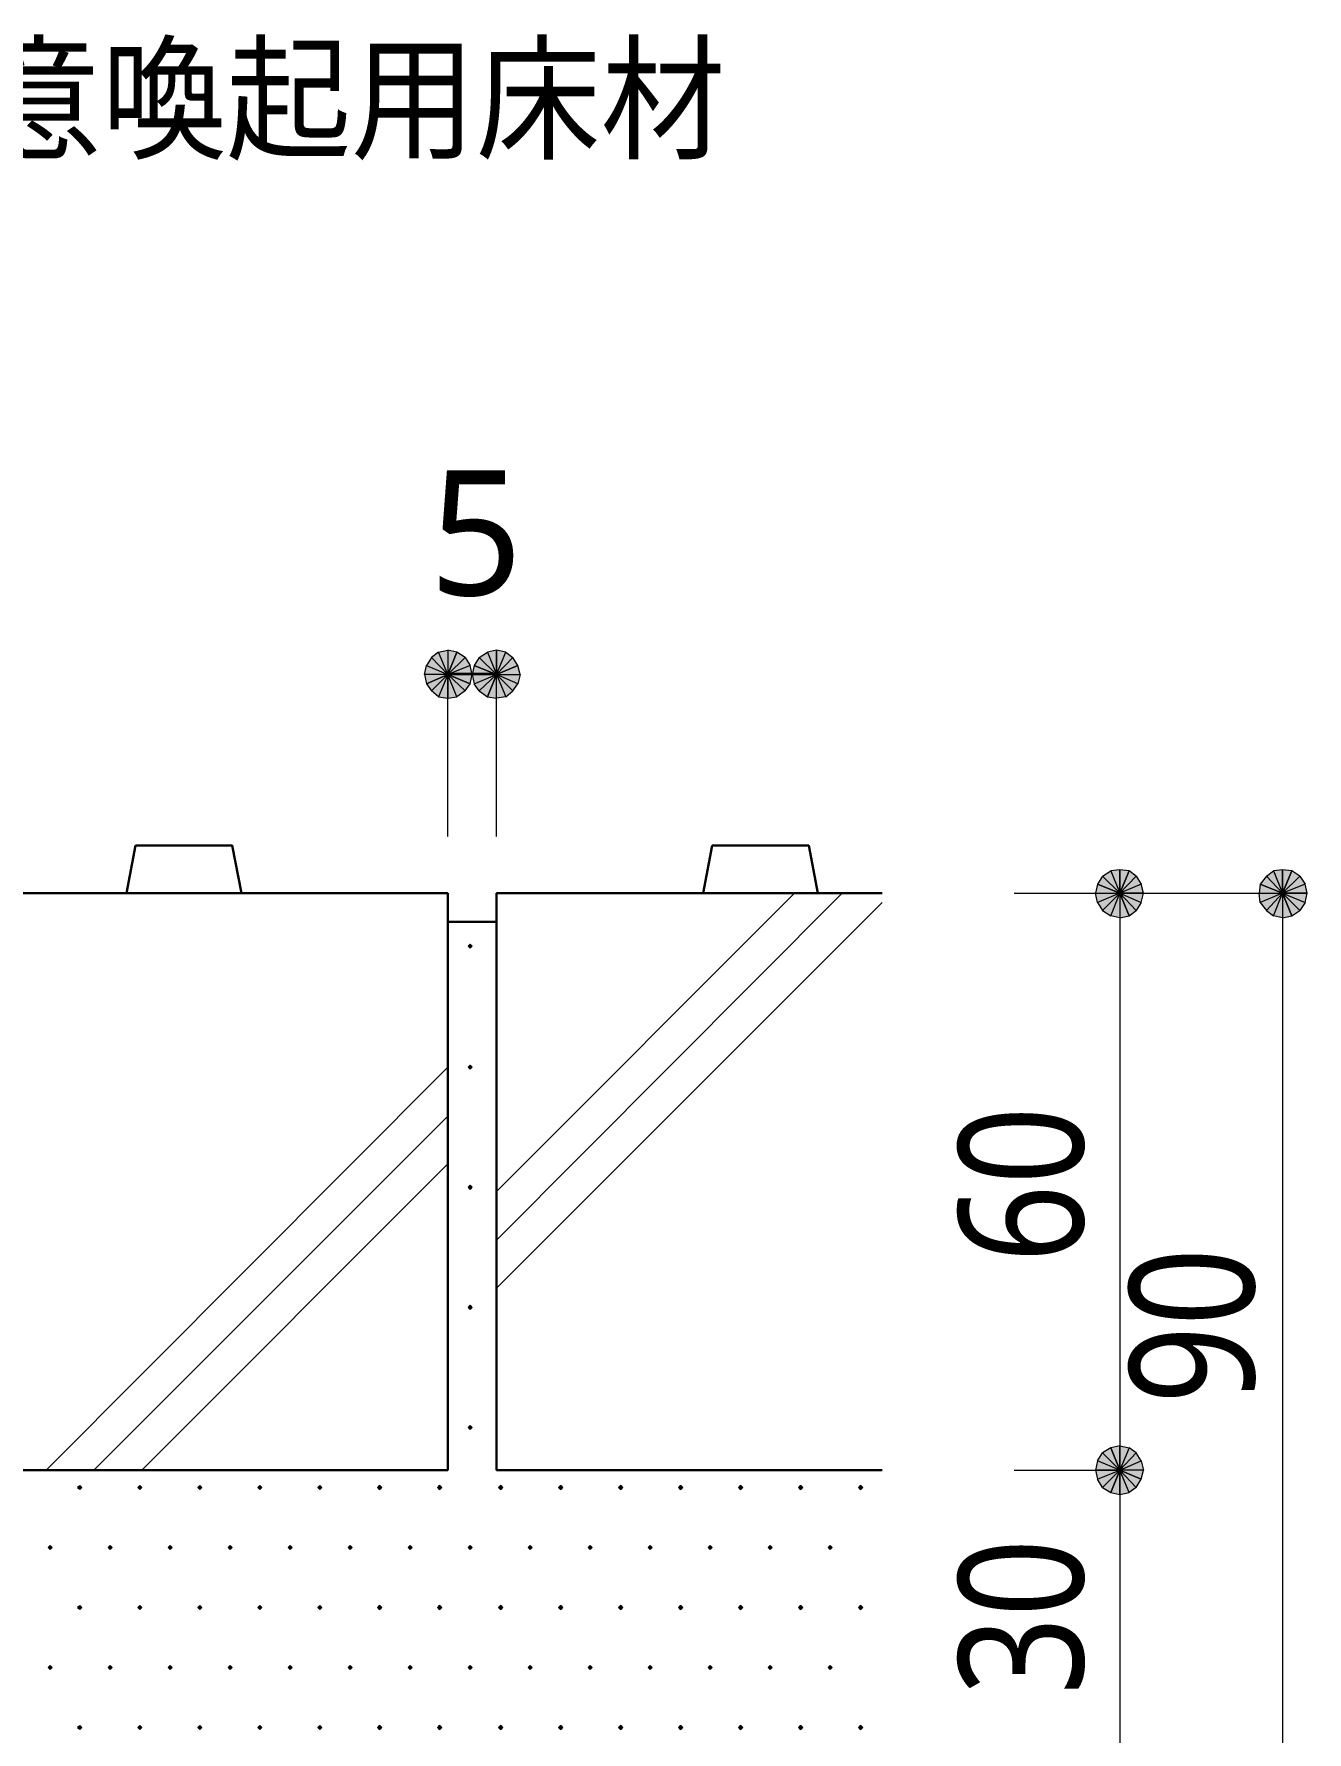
# Model space of a CAD drawing. Header units: millimetres. Extents: x 0 to 420, y 0 to 297.
# Drawn here: x 289.81 to 316.31, y 102.39 to 137.73 of the extents above; entities that cross this region are included whole.
import ezdxf
from ezdxf.enums import TextEntityAlignment as Align

# ---------------------------------------------------------------- set-up
doc = ezdxf.new("R2010")
doc.units = ezdxf.units.MM
doc.styles.add('kst32b', font='NotoSansJP-Variable.ttf')

msp = doc.modelspace()

# ---------------------------------------------------------------- hatches: boundary and pattern name
h = msp.add_hatch(color=7)
h.paths.add_polyline_path([(298.09, 124.756), (297.984, 124.587), (298.429, 124.396), (298.09, 124.756)])
h.paths.add_polyline_path([(297.984, 124.587), (298.429, 124.396), (297.942, 124.396), (297.984, 124.587)])
h.paths.add_polyline_path([(298.429, 124.396), (297.942, 124.396), (297.984, 124.206), (298.429, 124.396)])
h = msp.add_hatch(color=7)
h.paths.add_polyline_path([(298.619, 124.862), (298.429, 124.904), (298.429, 124.396), (298.619, 124.862)])
h.paths.add_polyline_path([(298.429, 124.904), (298.429, 124.396), (298.238, 124.862), (298.429, 124.904)])
h.paths.add_polyline_path([(298.429, 124.396), (298.238, 124.862), (298.09, 124.756), (298.429, 124.396)])
h = msp.add_hatch(color=7)
h.paths.add_polyline_path([(298.937, 124.396), (298.895, 124.587), (298.429, 124.396), (298.937, 124.396)])
h.paths.add_polyline_path([(298.895, 124.587), (298.429, 124.396), (298.789, 124.756), (298.895, 124.587)])
h.paths.add_polyline_path([(298.429, 124.396), (298.789, 124.756), (298.619, 124.862), (298.429, 124.396)])
h = msp.add_hatch(color=7)
h.paths.add_polyline_path([(299.445, 124.904), (299.254, 124.862), (299.445, 124.396), (299.445, 124.904)])
h.paths.add_polyline_path([(299.254, 124.862), (299.445, 124.396), (299.085, 124.756), (299.254, 124.862)])
h.paths.add_polyline_path([(299.445, 124.396), (299.085, 124.756), (298.979, 124.587), (299.445, 124.396)])
h = msp.add_hatch(color=7)
h.paths.add_polyline_path([(299.889, 124.587), (299.784, 124.756), (299.445, 124.396), (299.889, 124.587)])
h.paths.add_polyline_path([(299.784, 124.756), (299.445, 124.396), (299.635, 124.862), (299.784, 124.756)])
h.paths.add_polyline_path([(299.445, 124.396), (299.635, 124.862), (299.445, 124.904), (299.445, 124.396)])
h = msp.add_hatch(color=7)
h.paths.add_polyline_path([(297.984, 124.206), (298.09, 124.058), (298.429, 124.396), (297.984, 124.206)])
h.paths.add_polyline_path([(298.09, 124.058), (298.429, 124.396), (298.238, 123.931), (298.09, 124.058)])
h.paths.add_polyline_path([(298.429, 124.396), (298.238, 123.931), (298.429, 123.91), (298.429, 124.396)])
h = msp.add_hatch(color=7)
h.paths.add_polyline_path([(298.429, 123.91), (298.619, 123.931), (298.429, 124.396), (298.429, 123.91)])
h.paths.add_polyline_path([(298.619, 123.931), (298.429, 124.396), (298.789, 124.058), (298.619, 123.931)])
h.paths.add_polyline_path([(298.429, 124.396), (298.789, 124.058), (298.895, 124.206), (298.429, 124.396)])
for points in [[(298.895, 124.206), (298.937, 124.396), (298.429, 124.396), (298.895, 124.206)], [(298.979, 124.587), (298.937, 124.396), (299.445, 124.396), (298.979, 124.587)], [(312.611, 120.311), (312.42, 120.333), (312.42, 119.846), (312.611, 120.311)], [(315.997, 120.311), (315.807, 120.333), (315.807, 119.846), (315.997, 120.311)], [(298.895, 118.787), (298.873, 118.766), (298.852, 118.745), (298.873, 118.724), (298.895, 118.703), (298.916, 118.724), (298.937, 118.745), (298.916, 118.766), (298.895, 118.787)], [(298.895, 116.268), (298.873, 116.247), (298.852, 116.226), (298.873, 116.205), (298.895, 116.184), (298.916, 116.205), (298.937, 116.226), (298.916, 116.247), (298.895, 116.268)], [(298.895, 113.771), (298.873, 113.75), (298.852, 113.729), (298.873, 113.707), (298.895, 113.686), (298.916, 113.707), (298.937, 113.729), (298.916, 113.75), (298.895, 113.771)], [(298.895, 111.273), (298.873, 111.252), (298.852, 111.231), (298.873, 111.21), (298.895, 111.188), (298.916, 111.21), (298.937, 111.231), (298.916, 111.252), (298.895, 111.273)], [(298.895, 108.775), (298.873, 108.754), (298.852, 108.733), (298.873, 108.712), (298.895, 108.691), (298.916, 108.712), (298.937, 108.733), (298.916, 108.754), (298.895, 108.775)], [(312.229, 107.379), (312.42, 107.336), (312.42, 107.844), (312.229, 107.379)], [(290.766, 107.527), (290.745, 107.505), (290.724, 107.484), (290.745, 107.463), (290.766, 107.442), (290.788, 107.463), (290.809, 107.484), (290.788, 107.505), (290.766, 107.527)], [(292.015, 107.527), (291.994, 107.505), (291.973, 107.484), (291.994, 107.463), (292.015, 107.442), (292.037, 107.463), (292.058, 107.484), (292.037, 107.505), (292.015, 107.527)], [(293.264, 107.527), (293.243, 107.505), (293.222, 107.484), (293.243, 107.463), (293.264, 107.442), (293.285, 107.463), (293.307, 107.484), (293.285, 107.505), (293.264, 107.527)], [(294.513, 107.527), (294.492, 107.505), (294.471, 107.484), (294.492, 107.463), (294.513, 107.442), (294.534, 107.463), (294.555, 107.484), (294.534, 107.505), (294.513, 107.527)], [(295.762, 107.527), (295.741, 107.505), (295.72, 107.484), (295.741, 107.463), (295.762, 107.442), (295.783, 107.463), (295.804, 107.484), (295.783, 107.505), (295.762, 107.527)], [(297.011, 107.527), (296.989, 107.505), (296.968, 107.484), (296.989, 107.463), (297.011, 107.442), (297.032, 107.463), (297.053, 107.484), (297.032, 107.505), (297.011, 107.527)], [(298.26, 107.527), (298.238, 107.505), (298.217, 107.484), (298.238, 107.463), (298.26, 107.442), (298.281, 107.463), (298.302, 107.484), (298.281, 107.505), (298.26, 107.527)], [(299.529, 107.527), (299.508, 107.505), (299.487, 107.484), (299.508, 107.463), (299.529, 107.442), (299.551, 107.463), (299.572, 107.484), (299.551, 107.505), (299.529, 107.527)], [(300.778, 107.527), (300.757, 107.505), (300.736, 107.484), (300.757, 107.463), (300.778, 107.442), (300.8, 107.463), (300.821, 107.484), (300.8, 107.505), (300.778, 107.527)], [(302.027, 107.527), (302.006, 107.505), (301.985, 107.484), (302.006, 107.463), (302.027, 107.442), (302.048, 107.463), (302.07, 107.484), (302.048, 107.505), (302.027, 107.527)], [(303.276, 107.527), (303.255, 107.505), (303.234, 107.484), (303.255, 107.463), (303.276, 107.442), (303.297, 107.463), (303.318, 107.484), (303.297, 107.505), (303.276, 107.527)], [(304.525, 107.527), (304.504, 107.505), (304.482, 107.484), (304.504, 107.463), (304.525, 107.442), (304.546, 107.463), (304.567, 107.484), (304.546, 107.505), (304.525, 107.527)], [(305.774, 107.527), (305.753, 107.505), (305.731, 107.484), (305.753, 107.463), (305.774, 107.442), (305.795, 107.463), (305.816, 107.484), (305.795, 107.505), (305.774, 107.527)], [(307.023, 107.527), (307.001, 107.505), (306.98, 107.484), (307.001, 107.463), (307.023, 107.442), (307.044, 107.463), (307.065, 107.484), (307.044, 107.505), (307.023, 107.527)], [(290.153, 106.278), (290.132, 106.257), (290.11, 106.236), (290.132, 106.214), (290.153, 106.193), (290.174, 106.214), (290.195, 106.236), (290.174, 106.257), (290.153, 106.278)], [(291.402, 106.278), (291.38, 106.257), (291.359, 106.236), (291.38, 106.214), (291.402, 106.193), (291.423, 106.214), (291.444, 106.236), (291.423, 106.257), (291.402, 106.278)], [(292.65, 106.278), (292.629, 106.257), (292.608, 106.236), (292.629, 106.214), (292.65, 106.193), (292.671, 106.214), (292.693, 106.236), (292.671, 106.257), (292.65, 106.278)], [(293.899, 106.278), (293.878, 106.257), (293.857, 106.236), (293.878, 106.214), (293.899, 106.193), (293.92, 106.214), (293.941, 106.236), (293.92, 106.257), (293.899, 106.278)], [(295.148, 106.278), (295.127, 106.257), (295.106, 106.236), (295.127, 106.214), (295.148, 106.193), (295.169, 106.214), (295.19, 106.236), (295.169, 106.257), (295.148, 106.278)], [(296.397, 106.278), (296.376, 106.257), (296.354, 106.236), (296.376, 106.214), (296.397, 106.193), (296.418, 106.214), (296.439, 106.236), (296.418, 106.257), (296.397, 106.278)], [(297.646, 106.278), (297.625, 106.257), (297.603, 106.236), (297.625, 106.214), (297.646, 106.193), (297.667, 106.214), (297.688, 106.236), (297.667, 106.257), (297.646, 106.278)], [(298.895, 106.278), (298.873, 106.257), (298.852, 106.236), (298.873, 106.214), (298.895, 106.193), (298.916, 106.214), (298.937, 106.236), (298.916, 106.257), (298.895, 106.278)], [(300.143, 106.278), (300.122, 106.257), (300.101, 106.236), (300.122, 106.214), (300.143, 106.193), (300.164, 106.214), (300.186, 106.236), (300.164, 106.257), (300.143, 106.278)], [(301.392, 106.278), (301.371, 106.257), (301.35, 106.236), (301.371, 106.214), (301.392, 106.193), (301.413, 106.214), (301.435, 106.236), (301.413, 106.257), (301.392, 106.278)], [(302.641, 106.278), (302.62, 106.257), (302.599, 106.236), (302.62, 106.214), (302.641, 106.193), (302.662, 106.214), (302.683, 106.236), (302.662, 106.257), (302.641, 106.278)], [(303.89, 106.278), (303.869, 106.257), (303.848, 106.236), (303.869, 106.214), (303.89, 106.193), (303.911, 106.214), (303.932, 106.236), (303.911, 106.257), (303.89, 106.278)], [(305.139, 106.278), (305.118, 106.257), (305.096, 106.236), (305.118, 106.214), (305.139, 106.193), (305.16, 106.214), (305.181, 106.236), (305.16, 106.257), (305.139, 106.278)], [(306.387, 106.278), (306.366, 106.257), (306.345, 106.236), (306.366, 106.214), (306.387, 106.193), (306.409, 106.214), (306.43, 106.236), (306.409, 106.257), (306.387, 106.278)], [(290.766, 105.029), (290.745, 105.008), (290.724, 104.987), (290.745, 104.966), (290.766, 104.944), (290.788, 104.966), (290.809, 104.987), (290.788, 105.008), (290.766, 105.029)], [(292.015, 105.029), (291.994, 105.008), (291.973, 104.987), (291.994, 104.966), (292.015, 104.944), (292.037, 104.966), (292.058, 104.987), (292.037, 105.008), (292.015, 105.029)], [(293.264, 105.029), (293.243, 105.008), (293.222, 104.987), (293.243, 104.966), (293.264, 104.944), (293.285, 104.966), (293.307, 104.987), (293.285, 105.008), (293.264, 105.029)], [(294.513, 105.029), (294.492, 105.008), (294.471, 104.987), (294.492, 104.966), (294.513, 104.944), (294.534, 104.966), (294.555, 104.987), (294.534, 105.008), (294.513, 105.029)], [(295.762, 105.029), (295.741, 105.008), (295.72, 104.987), (295.741, 104.966), (295.762, 104.944), (295.783, 104.966), (295.804, 104.987), (295.783, 105.008), (295.762, 105.029)], [(297.011, 105.029), (296.989, 105.008), (296.968, 104.987), (296.989, 104.966), (297.011, 104.944), (297.032, 104.966), (297.053, 104.987), (297.032, 105.008), (297.011, 105.029)], [(298.26, 105.029), (298.238, 105.008), (298.217, 104.987), (298.238, 104.966), (298.26, 104.944), (298.281, 104.966), (298.302, 104.987), (298.281, 105.008), (298.26, 105.029)], [(299.529, 105.029), (299.508, 105.008), (299.487, 104.987), (299.508, 104.966), (299.529, 104.944), (299.551, 104.966), (299.572, 104.987), (299.551, 105.008), (299.529, 105.029)], [(300.778, 105.029), (300.757, 105.008), (300.736, 104.987), (300.757, 104.966), (300.778, 104.944), (300.8, 104.966), (300.821, 104.987), (300.8, 105.008), (300.778, 105.029)], [(302.027, 105.029), (302.006, 105.008), (301.985, 104.987), (302.006, 104.966), (302.027, 104.944), (302.048, 104.966), (302.07, 104.987), (302.048, 105.008), (302.027, 105.029)], [(303.276, 105.029), (303.255, 105.008), (303.234, 104.987), (303.255, 104.966), (303.276, 104.944), (303.297, 104.966), (303.318, 104.987), (303.297, 105.008), (303.276, 105.029)], [(304.525, 105.029), (304.504, 105.008), (304.482, 104.987), (304.504, 104.966), (304.525, 104.944), (304.546, 104.966), (304.567, 104.987), (304.546, 105.008), (304.525, 105.029)], [(305.774, 105.029), (305.753, 105.008), (305.731, 104.987), (305.753, 104.966), (305.774, 104.944), (305.795, 104.966), (305.816, 104.987), (305.795, 105.008), (305.774, 105.029)], [(307.023, 105.029), (307.001, 105.008), (306.98, 104.987), (307.001, 104.966), (307.023, 104.944), (307.044, 104.966), (307.065, 104.987), (307.044, 105.008), (307.023, 105.029)], [(290.153, 103.78), (290.132, 103.759), (290.11, 103.738), (290.132, 103.717), (290.153, 103.696), (290.174, 103.717), (290.195, 103.738), (290.174, 103.759), (290.153, 103.78)], [(291.402, 103.78), (291.38, 103.759), (291.359, 103.738), (291.38, 103.717), (291.402, 103.696), (291.423, 103.717), (291.444, 103.738), (291.423, 103.759), (291.402, 103.78)], [(292.65, 103.78), (292.629, 103.759), (292.608, 103.738), (292.629, 103.717), (292.65, 103.696), (292.671, 103.717), (292.693, 103.738), (292.671, 103.759), (292.65, 103.78)], [(293.899, 103.78), (293.878, 103.759), (293.857, 103.738), (293.878, 103.717), (293.899, 103.696), (293.92, 103.717), (293.941, 103.738), (293.92, 103.759), (293.899, 103.78)], [(295.148, 103.78), (295.127, 103.759), (295.106, 103.738), (295.127, 103.717), (295.148, 103.696), (295.169, 103.717), (295.19, 103.738), (295.169, 103.759), (295.148, 103.78)], [(296.397, 103.78), (296.376, 103.759), (296.354, 103.738), (296.376, 103.717), (296.397, 103.696), (296.418, 103.717), (296.439, 103.738), (296.418, 103.759), (296.397, 103.78)], [(297.646, 103.78), (297.625, 103.759), (297.603, 103.738), (297.625, 103.717), (297.646, 103.696), (297.667, 103.717), (297.688, 103.738), (297.667, 103.759), (297.646, 103.78)], [(298.895, 103.78), (298.873, 103.759), (298.852, 103.738), (298.873, 103.717), (298.895, 103.696), (298.916, 103.717), (298.937, 103.738), (298.916, 103.759), (298.895, 103.78)], [(300.143, 103.78), (300.122, 103.759), (300.101, 103.738), (300.122, 103.717), (300.143, 103.696), (300.164, 103.717), (300.186, 103.738), (300.164, 103.759), (300.143, 103.78)], [(301.392, 103.78), (301.371, 103.759), (301.35, 103.738), (301.371, 103.717), (301.392, 103.696), (301.413, 103.717), (301.435, 103.738), (301.413, 103.759), (301.392, 103.78)], [(302.641, 103.78), (302.62, 103.759), (302.599, 103.738), (302.62, 103.717), (302.641, 103.696), (302.662, 103.717), (302.683, 103.738), (302.662, 103.759), (302.641, 103.78)], [(303.89, 103.78), (303.869, 103.759), (303.848, 103.738), (303.869, 103.717), (303.89, 103.696), (303.911, 103.717), (303.932, 103.738), (303.911, 103.759), (303.89, 103.78)], [(305.139, 103.78), (305.118, 103.759), (305.096, 103.738), (305.118, 103.717), (305.139, 103.696), (305.16, 103.717), (305.181, 103.738), (305.16, 103.759), (305.139, 103.78)], [(306.387, 103.78), (306.366, 103.759), (306.345, 103.738), (306.366, 103.717), (306.387, 103.696), (306.409, 103.717), (306.43, 103.738), (306.409, 103.759), (306.387, 103.78)], [(290.766, 102.531), (290.745, 102.51), (290.724, 102.489), (290.745, 102.468), (290.766, 102.447), (290.788, 102.468), (290.809, 102.489), (290.788, 102.51), (290.766, 102.531)], [(292.015, 102.531), (291.994, 102.51), (291.973, 102.489), (291.994, 102.468), (292.015, 102.447), (292.037, 102.468), (292.058, 102.489), (292.037, 102.51), (292.015, 102.531)], [(293.264, 102.531), (293.243, 102.51), (293.222, 102.489), (293.243, 102.468), (293.264, 102.447), (293.285, 102.468), (293.307, 102.489), (293.285, 102.51), (293.264, 102.531)], [(294.513, 102.531), (294.492, 102.51), (294.471, 102.489), (294.492, 102.468), (294.513, 102.447), (294.534, 102.468), (294.555, 102.489), (294.534, 102.51), (294.513, 102.531)], [(295.762, 102.531), (295.741, 102.51), (295.72, 102.489), (295.741, 102.468), (295.762, 102.447), (295.783, 102.468), (295.804, 102.489), (295.783, 102.51), (295.762, 102.531)], [(297.011, 102.531), (296.989, 102.51), (296.968, 102.489), (296.989, 102.468), (297.011, 102.447), (297.032, 102.468), (297.053, 102.489), (297.032, 102.51), (297.011, 102.531)], [(298.26, 102.531), (298.238, 102.51), (298.217, 102.489), (298.238, 102.468), (298.26, 102.447), (298.281, 102.468), (298.302, 102.489), (298.281, 102.51), (298.26, 102.531)], [(299.529, 102.531), (299.508, 102.51), (299.487, 102.489), (299.508, 102.468), (299.529, 102.447), (299.551, 102.468), (299.572, 102.489), (299.551, 102.51), (299.529, 102.531)], [(300.778, 102.531), (300.757, 102.51), (300.736, 102.489), (300.757, 102.468), (300.778, 102.447), (300.8, 102.468), (300.821, 102.489), (300.8, 102.51), (300.778, 102.531)], [(302.027, 102.531), (302.006, 102.51), (301.985, 102.489), (302.006, 102.468), (302.027, 102.447), (302.048, 102.468), (302.07, 102.489), (302.048, 102.51), (302.027, 102.531)], [(303.276, 102.531), (303.255, 102.51), (303.234, 102.489), (303.255, 102.468), (303.276, 102.447), (303.297, 102.468), (303.318, 102.489), (303.297, 102.51), (303.276, 102.531)], [(304.525, 102.531), (304.504, 102.51), (304.482, 102.489), (304.504, 102.468), (304.525, 102.447), (304.546, 102.468), (304.567, 102.489), (304.546, 102.51), (304.525, 102.531)], [(305.774, 102.531), (305.753, 102.51), (305.731, 102.489), (305.753, 102.468), (305.774, 102.447), (305.795, 102.468), (305.816, 102.489), (305.795, 102.51), (305.774, 102.531)], [(307.023, 102.531), (307.001, 102.51), (306.98, 102.489), (307.001, 102.468), (307.023, 102.447), (307.044, 102.468), (307.065, 102.489), (307.044, 102.51), (307.023, 102.531)]]:
    msp.add_hatch(color=7).paths.add_polyline_path(points)
h = msp.add_hatch(color=7)
h.paths.add_polyline_path([(298.937, 124.396), (298.979, 124.206), (299.445, 124.396), (298.937, 124.396)])
h.paths.add_polyline_path([(298.979, 124.206), (299.445, 124.396), (299.085, 124.058), (298.979, 124.206)])
h.paths.add_polyline_path([(299.445, 124.396), (299.085, 124.058), (299.254, 123.931), (299.445, 124.396)])
h = msp.add_hatch(color=7)
h.paths.add_polyline_path([(299.254, 123.931), (299.445, 123.91), (299.445, 124.396), (299.254, 123.931)])
h.paths.add_polyline_path([(299.445, 123.91), (299.445, 124.396), (299.635, 123.931), (299.445, 123.91)])
h.paths.add_polyline_path([(299.445, 124.396), (299.635, 123.931), (299.784, 124.058), (299.445, 124.396)])
h = msp.add_hatch(color=7)
h.paths.add_polyline_path([(299.784, 124.058), (299.889, 124.206), (299.445, 124.396), (299.784, 124.058)])
h.paths.add_polyline_path([(299.889, 124.206), (299.445, 124.396), (299.932, 124.396), (299.889, 124.206)])
h.paths.add_polyline_path([(299.445, 124.396), (299.932, 124.396), (299.889, 124.587), (299.445, 124.396)])
h = msp.add_hatch(color=7)
h.paths.add_polyline_path([(312.42, 120.333), (312.229, 120.311), (312.42, 119.846), (312.42, 120.333)])
h.paths.add_polyline_path([(312.229, 120.311), (312.42, 119.846), (312.06, 120.205), (312.229, 120.311)])
h.paths.add_polyline_path([(312.42, 119.846), (312.06, 120.205), (311.954, 120.036), (312.42, 119.846)])
h = msp.add_hatch(color=7)
h.paths.add_polyline_path([(312.907, 119.846), (312.864, 120.036), (312.42, 119.846), (312.907, 119.846)])
h.paths.add_polyline_path([(312.864, 120.036), (312.42, 119.846), (312.759, 120.205), (312.864, 120.036)])
h.paths.add_polyline_path([(312.42, 119.846), (312.759, 120.205), (312.611, 120.311), (312.42, 119.846)])
h = msp.add_hatch(color=7)
h.paths.add_polyline_path([(315.807, 120.333), (315.616, 120.311), (315.807, 119.846), (315.807, 120.333)])
h.paths.add_polyline_path([(315.616, 120.311), (315.807, 119.846), (315.468, 120.205), (315.616, 120.311)])
h.paths.add_polyline_path([(315.807, 119.846), (315.468, 120.205), (315.341, 120.036), (315.807, 119.846)])
h = msp.add_hatch(color=7)
h.paths.add_polyline_path([(316.315, 119.846), (316.272, 120.036), (315.807, 119.846), (316.315, 119.846)])
h.paths.add_polyline_path([(316.272, 120.036), (315.807, 119.846), (316.166, 120.205), (316.272, 120.036)])
h.paths.add_polyline_path([(315.807, 119.846), (316.166, 120.205), (315.997, 120.311), (315.807, 119.846)])
h = msp.add_hatch(color=7)
h.paths.add_polyline_path([(311.954, 120.036), (311.912, 119.846), (312.42, 119.846), (311.954, 120.036)])
h.paths.add_polyline_path([(311.912, 119.846), (312.42, 119.846), (311.954, 119.655), (311.912, 119.846)])
h.paths.add_polyline_path([(312.42, 119.846), (311.954, 119.655), (312.06, 119.486), (312.42, 119.846)])
h = msp.add_hatch(color=7)
h.paths.add_polyline_path([(312.06, 119.486), (312.229, 119.38), (312.42, 119.846), (312.06, 119.486)])
h.paths.add_polyline_path([(312.229, 119.38), (312.42, 119.846), (312.42, 119.338), (312.229, 119.38)])
h.paths.add_polyline_path([(312.42, 119.846), (312.42, 119.338), (312.611, 119.38), (312.42, 119.846)])
h = msp.add_hatch(color=7)
h.paths.add_polyline_path([(312.611, 119.38), (312.759, 119.486), (312.42, 119.846), (312.611, 119.38)])
h.paths.add_polyline_path([(312.759, 119.486), (312.42, 119.846), (312.864, 119.655), (312.759, 119.486)])
h.paths.add_polyline_path([(312.42, 119.846), (312.864, 119.655), (312.907, 119.846), (312.42, 119.846)])
h = msp.add_hatch(color=7)
h.paths.add_polyline_path([(315.341, 120.036), (315.32, 119.846), (315.807, 119.846), (315.341, 120.036)])
h.paths.add_polyline_path([(315.32, 119.846), (315.807, 119.846), (315.341, 119.655), (315.32, 119.846)])
h.paths.add_polyline_path([(315.807, 119.846), (315.341, 119.655), (315.468, 119.486), (315.807, 119.846)])
h = msp.add_hatch(color=7)
h.paths.add_polyline_path([(315.468, 119.486), (315.616, 119.38), (315.807, 119.846), (315.468, 119.486)])
h.paths.add_polyline_path([(315.616, 119.38), (315.807, 119.846), (315.807, 119.338), (315.616, 119.38)])
h.paths.add_polyline_path([(315.807, 119.846), (315.807, 119.338), (315.997, 119.38), (315.807, 119.846)])
h = msp.add_hatch(color=7)
h.paths.add_polyline_path([(315.997, 119.38), (316.166, 119.486), (315.807, 119.846), (315.997, 119.38)])
h.paths.add_polyline_path([(316.166, 119.486), (315.807, 119.846), (316.272, 119.655), (316.166, 119.486)])
h.paths.add_polyline_path([(315.807, 119.846), (316.272, 119.655), (316.315, 119.846), (315.807, 119.846)])
h = msp.add_hatch(color=7)
h.paths.add_polyline_path([(312.229, 108.31), (312.06, 108.204), (312.42, 107.844), (312.229, 108.31)])
h.paths.add_polyline_path([(312.06, 108.204), (312.42, 107.844), (311.954, 108.035), (312.06, 108.204)])
h.paths.add_polyline_path([(312.42, 107.844), (311.954, 108.035), (311.912, 107.844), (312.42, 107.844)])
h = msp.add_hatch(color=7)
h.paths.add_polyline_path([(312.759, 108.204), (312.611, 108.31), (312.42, 107.844), (312.759, 108.204)])
h.paths.add_polyline_path([(312.611, 108.31), (312.42, 107.844), (312.42, 108.352), (312.611, 108.31)])
h.paths.add_polyline_path([(312.42, 107.844), (312.42, 108.352), (312.229, 108.31), (312.42, 107.844)])
h = msp.add_hatch(color=7)
h.paths.add_polyline_path([(312.864, 107.654), (312.907, 107.844), (312.42, 107.844), (312.864, 107.654)])
h.paths.add_polyline_path([(312.907, 107.844), (312.42, 107.844), (312.864, 108.035), (312.907, 107.844)])
h.paths.add_polyline_path([(312.42, 107.844), (312.864, 108.035), (312.759, 108.204), (312.42, 107.844)])
h = msp.add_hatch(color=7)
h.paths.add_polyline_path([(311.912, 107.844), (311.954, 107.654), (312.42, 107.844), (311.912, 107.844)])
h.paths.add_polyline_path([(311.954, 107.654), (312.42, 107.844), (312.06, 107.484), (311.954, 107.654)])
h.paths.add_polyline_path([(312.42, 107.844), (312.06, 107.484), (312.229, 107.379), (312.42, 107.844)])
h = msp.add_hatch(color=7)
h.paths.add_polyline_path([(312.42, 107.336), (312.611, 107.379), (312.42, 107.844), (312.42, 107.336)])
h.paths.add_polyline_path([(312.611, 107.379), (312.42, 107.844), (312.759, 107.484), (312.611, 107.379)])
h.paths.add_polyline_path([(312.42, 107.844), (312.759, 107.484), (312.864, 107.654), (312.42, 107.844)])

# ---------------------------------------------------------------- linework, layer by layer
at = {"lineweight": 0}
for points in [[(298.09, 124.756), (297.984, 124.587), (298.429, 124.396)], [(298.429, 124.396), (298.238, 124.862), (298.09, 124.756)], [(298.429, 124.904), (298.429, 124.396), (298.238, 124.862)], [(298.619, 124.862), (298.429, 124.904), (298.429, 124.396)], [(298.429, 124.396), (298.789, 124.756), (298.619, 124.862)], [(298.895, 124.587), (298.429, 124.396), (298.789, 124.756)], [(299.445, 124.396), (299.085, 124.756), (298.979, 124.587)], [(299.254, 124.862), (299.445, 124.396), (299.085, 124.756)], [(299.445, 124.904), (299.254, 124.862), (299.445, 124.396)], [(299.445, 124.396), (299.635, 124.862), (299.445, 124.904)], [(299.784, 124.756), (299.445, 124.396), (299.635, 124.862)], [(299.889, 124.587), (299.784, 124.756), (299.445, 124.396)], [(297.984, 124.587), (298.429, 124.396), (297.942, 124.396)], [(298.429, 124.396), (297.942, 124.396), (297.984, 124.206)], [(297.984, 124.206), (298.09, 124.058), (298.429, 124.396)], [(298.09, 124.058), (298.429, 124.396), (298.238, 123.931)], [(298.429, 124.396), (298.238, 123.931), (298.429, 123.91)], [(298.937, 124.396), (298.895, 124.587), (298.429, 124.396)], [(298.429, 123.91), (298.619, 123.931), (298.429, 124.396)], [(298.619, 123.931), (298.429, 124.396), (298.789, 124.058)], [(298.429, 124.396), (298.789, 124.058), (298.895, 124.206)], [(298.895, 124.206), (298.937, 124.396), (298.429, 124.396)], [(298.979, 124.587), (298.937, 124.396), (299.445, 124.396)], [(298.937, 124.396), (298.979, 124.206), (299.445, 124.396)], [(298.979, 124.206), (299.445, 124.396), (299.085, 124.058)], [(299.445, 124.396), (299.085, 124.058), (299.254, 123.931)], [(299.254, 123.931), (299.445, 123.91), (299.445, 124.396)], [(299.445, 124.396), (299.932, 124.396), (299.889, 124.587)], [(299.445, 123.91), (299.445, 124.396), (299.635, 123.931)], [(299.445, 124.396), (299.635, 123.931), (299.784, 124.058)], [(299.784, 124.058), (299.889, 124.206), (299.445, 124.396)], [(299.889, 124.206), (299.445, 124.396), (299.932, 124.396)], [(312.42, 119.846), (312.06, 120.205), (311.954, 120.036)], [(312.229, 120.311), (312.42, 119.846), (312.06, 120.205)], [(312.42, 120.333), (312.229, 120.311), (312.42, 119.846)], [(312.611, 120.311), (312.42, 120.333), (312.42, 119.846)], [(312.42, 119.846), (312.759, 120.205), (312.611, 120.311)], [(312.864, 120.036), (312.42, 119.846), (312.759, 120.205)], [(315.807, 119.846), (315.468, 120.205), (315.341, 120.036)], [(315.616, 120.311), (315.807, 119.846), (315.468, 120.205)], [(315.807, 120.333), (315.616, 120.311), (315.807, 119.846)], [(315.997, 120.311), (315.807, 120.333), (315.807, 119.846)], [(315.807, 119.846), (316.166, 120.205), (315.997, 120.311)], [(316.272, 120.036), (315.807, 119.846), (316.166, 120.205)], [(311.954, 120.036), (311.912, 119.846), (312.42, 119.846)], [(311.912, 119.846), (312.42, 119.846), (311.954, 119.655)], [(312.42, 119.846), (311.954, 119.655), (312.06, 119.486)], [(312.06, 119.486), (312.229, 119.38), (312.42, 119.846)], [(312.229, 119.38), (312.42, 119.846), (312.42, 119.338)], [(312.907, 119.846), (312.864, 120.036), (312.42, 119.846)], [(312.42, 119.846), (312.42, 119.338), (312.611, 119.38)], [(312.611, 119.38), (312.759, 119.486), (312.42, 119.846)], [(312.759, 119.486), (312.42, 119.846), (312.864, 119.655)], [(312.42, 119.846), (312.864, 119.655), (312.907, 119.846)], [(315.341, 120.036), (315.32, 119.846), (315.807, 119.846)], [(315.32, 119.846), (315.807, 119.846), (315.341, 119.655)], [(315.807, 119.846), (315.341, 119.655), (315.468, 119.486)], [(315.468, 119.486), (315.616, 119.38), (315.807, 119.846)], [(315.616, 119.38), (315.807, 119.846), (315.807, 119.338)], [(316.315, 119.846), (316.272, 120.036), (315.807, 119.846)], [(315.807, 119.846), (315.807, 119.338), (315.997, 119.38)], [(315.997, 119.38), (316.166, 119.486), (315.807, 119.846)], [(316.166, 119.486), (315.807, 119.846), (316.272, 119.655)], [(315.807, 119.846), (316.272, 119.655), (316.315, 119.846)], [(298.895, 118.787), (298.873, 118.766), (298.852, 118.745), (298.873, 118.724), (298.895, 118.703), (298.916, 118.724), (298.937, 118.745), (298.916, 118.766)], [(298.895, 116.268), (298.873, 116.247), (298.852, 116.226), (298.873, 116.205), (298.895, 116.184), (298.916, 116.205), (298.937, 116.226), (298.916, 116.247)], [(298.895, 113.771), (298.873, 113.75), (298.852, 113.729), (298.873, 113.707), (298.895, 113.686), (298.916, 113.707), (298.937, 113.729), (298.916, 113.75)], [(298.895, 111.273), (298.873, 111.252), (298.852, 111.231), (298.873, 111.21), (298.895, 111.188), (298.916, 111.21), (298.937, 111.231), (298.916, 111.252)], [(298.895, 108.775), (298.873, 108.754), (298.852, 108.733), (298.873, 108.712), (298.895, 108.691), (298.916, 108.712), (298.937, 108.733), (298.916, 108.754)], [(312.06, 108.204), (312.42, 107.844), (311.954, 108.035)], [(312.229, 108.31), (312.06, 108.204), (312.42, 107.844)], [(312.42, 107.844), (312.42, 108.352), (312.229, 108.31)], [(312.611, 108.31), (312.42, 107.844), (312.42, 108.352)], [(312.759, 108.204), (312.611, 108.31), (312.42, 107.844)], [(312.42, 107.844), (312.864, 108.035), (312.759, 108.204)], [(312.42, 107.844), (311.954, 108.035), (311.912, 107.844)], [(311.912, 107.844), (311.954, 107.654), (312.42, 107.844)], [(311.954, 107.654), (312.42, 107.844), (312.06, 107.484)], [(312.42, 107.844), (312.06, 107.484), (312.229, 107.379)], [(312.229, 107.379), (312.42, 107.336), (312.42, 107.844)], [(312.907, 107.844), (312.42, 107.844), (312.864, 108.035)], [(312.42, 107.336), (312.611, 107.379), (312.42, 107.844)], [(312.611, 107.379), (312.42, 107.844), (312.759, 107.484)], [(312.42, 107.844), (312.759, 107.484), (312.864, 107.654)], [(312.864, 107.654), (312.907, 107.844), (312.42, 107.844)], [(290.766, 107.527), (290.745, 107.505), (290.724, 107.484), (290.745, 107.463), (290.766, 107.442), (290.788, 107.463), (290.809, 107.484), (290.788, 107.505)], [(292.015, 107.527), (291.994, 107.505), (291.973, 107.484), (291.994, 107.463), (292.015, 107.442), (292.037, 107.463), (292.058, 107.484), (292.037, 107.505)], [(293.264, 107.527), (293.243, 107.505), (293.222, 107.484), (293.243, 107.463), (293.264, 107.442), (293.285, 107.463), (293.307, 107.484), (293.285, 107.505)], [(294.513, 107.527), (294.492, 107.505), (294.471, 107.484), (294.492, 107.463), (294.513, 107.442), (294.534, 107.463), (294.555, 107.484), (294.534, 107.505)], [(295.762, 107.527), (295.741, 107.505), (295.72, 107.484), (295.741, 107.463), (295.762, 107.442), (295.783, 107.463), (295.804, 107.484), (295.783, 107.505)], [(297.011, 107.527), (296.989, 107.505), (296.968, 107.484), (296.989, 107.463), (297.011, 107.442), (297.032, 107.463), (297.053, 107.484), (297.032, 107.505)], [(298.26, 107.527), (298.238, 107.505), (298.217, 107.484), (298.238, 107.463), (298.26, 107.442), (298.281, 107.463), (298.302, 107.484), (298.281, 107.505)], [(299.529, 107.527), (299.508, 107.505), (299.487, 107.484), (299.508, 107.463), (299.529, 107.442), (299.551, 107.463), (299.572, 107.484), (299.551, 107.505)], [(300.778, 107.527), (300.757, 107.505), (300.736, 107.484), (300.757, 107.463), (300.778, 107.442), (300.8, 107.463), (300.821, 107.484), (300.8, 107.505)], [(302.027, 107.527), (302.006, 107.505), (301.985, 107.484), (302.006, 107.463), (302.027, 107.442), (302.048, 107.463), (302.07, 107.484), (302.048, 107.505)], [(303.276, 107.527), (303.255, 107.505), (303.234, 107.484), (303.255, 107.463), (303.276, 107.442), (303.297, 107.463), (303.318, 107.484), (303.297, 107.505)], [(304.525, 107.527), (304.504, 107.505), (304.482, 107.484), (304.504, 107.463), (304.525, 107.442), (304.546, 107.463), (304.567, 107.484), (304.546, 107.505)], [(305.774, 107.527), (305.753, 107.505), (305.731, 107.484), (305.753, 107.463), (305.774, 107.442), (305.795, 107.463), (305.816, 107.484), (305.795, 107.505)], [(307.023, 107.527), (307.001, 107.505), (306.98, 107.484), (307.001, 107.463), (307.023, 107.442), (307.044, 107.463), (307.065, 107.484), (307.044, 107.505)], [(290.153, 106.278), (290.132, 106.257), (290.11, 106.236), (290.132, 106.214), (290.153, 106.193), (290.174, 106.214), (290.195, 106.236), (290.174, 106.257)], [(291.402, 106.278), (291.38, 106.257), (291.359, 106.236), (291.38, 106.214), (291.402, 106.193), (291.423, 106.214), (291.444, 106.236), (291.423, 106.257)], [(292.65, 106.278), (292.629, 106.257), (292.608, 106.236), (292.629, 106.214), (292.65, 106.193), (292.671, 106.214), (292.693, 106.236), (292.671, 106.257)], [(293.899, 106.278), (293.878, 106.257), (293.857, 106.236), (293.878, 106.214), (293.899, 106.193), (293.92, 106.214), (293.941, 106.236), (293.92, 106.257)], [(295.148, 106.278), (295.127, 106.257), (295.106, 106.236), (295.127, 106.214), (295.148, 106.193), (295.169, 106.214), (295.19, 106.236), (295.169, 106.257)], [(296.397, 106.278), (296.376, 106.257), (296.354, 106.236), (296.376, 106.214), (296.397, 106.193), (296.418, 106.214), (296.439, 106.236), (296.418, 106.257)], [(297.646, 106.278), (297.625, 106.257), (297.603, 106.236), (297.625, 106.214), (297.646, 106.193), (297.667, 106.214), (297.688, 106.236), (297.667, 106.257)], [(298.895, 106.278), (298.873, 106.257), (298.852, 106.236), (298.873, 106.214), (298.895, 106.193), (298.916, 106.214), (298.937, 106.236), (298.916, 106.257)], [(300.143, 106.278), (300.122, 106.257), (300.101, 106.236), (300.122, 106.214), (300.143, 106.193), (300.164, 106.214), (300.186, 106.236), (300.164, 106.257)], [(301.392, 106.278), (301.371, 106.257), (301.35, 106.236), (301.371, 106.214), (301.392, 106.193), (301.413, 106.214), (301.435, 106.236), (301.413, 106.257)], [(302.641, 106.278), (302.62, 106.257), (302.599, 106.236), (302.62, 106.214), (302.641, 106.193), (302.662, 106.214), (302.683, 106.236), (302.662, 106.257)], [(303.89, 106.278), (303.869, 106.257), (303.848, 106.236), (303.869, 106.214), (303.89, 106.193), (303.911, 106.214), (303.932, 106.236), (303.911, 106.257)], [(305.139, 106.278), (305.118, 106.257), (305.096, 106.236), (305.118, 106.214), (305.139, 106.193), (305.16, 106.214), (305.181, 106.236), (305.16, 106.257)], [(306.387, 106.278), (306.366, 106.257), (306.345, 106.236), (306.366, 106.214), (306.387, 106.193), (306.409, 106.214), (306.43, 106.236), (306.409, 106.257)], [(290.766, 105.029), (290.745, 105.008), (290.724, 104.987), (290.745, 104.966), (290.766, 104.944), (290.788, 104.966), (290.809, 104.987), (290.788, 105.008)], [(292.015, 105.029), (291.994, 105.008), (291.973, 104.987), (291.994, 104.966), (292.015, 104.944), (292.037, 104.966), (292.058, 104.987), (292.037, 105.008)], [(293.264, 105.029), (293.243, 105.008), (293.222, 104.987), (293.243, 104.966), (293.264, 104.944), (293.285, 104.966), (293.307, 104.987), (293.285, 105.008)], [(294.513, 105.029), (294.492, 105.008), (294.471, 104.987), (294.492, 104.966), (294.513, 104.944), (294.534, 104.966), (294.555, 104.987), (294.534, 105.008)], [(295.762, 105.029), (295.741, 105.008), (295.72, 104.987), (295.741, 104.966), (295.762, 104.944), (295.783, 104.966), (295.804, 104.987), (295.783, 105.008)], [(297.011, 105.029), (296.989, 105.008), (296.968, 104.987), (296.989, 104.966), (297.011, 104.944), (297.032, 104.966), (297.053, 104.987), (297.032, 105.008)], [(298.26, 105.029), (298.238, 105.008), (298.217, 104.987), (298.238, 104.966), (298.26, 104.944), (298.281, 104.966), (298.302, 104.987), (298.281, 105.008)], [(299.529, 105.029), (299.508, 105.008), (299.487, 104.987), (299.508, 104.966), (299.529, 104.944), (299.551, 104.966), (299.572, 104.987), (299.551, 105.008)], [(300.778, 105.029), (300.757, 105.008), (300.736, 104.987), (300.757, 104.966), (300.778, 104.944), (300.8, 104.966), (300.821, 104.987), (300.8, 105.008)], [(302.027, 105.029), (302.006, 105.008), (301.985, 104.987), (302.006, 104.966), (302.027, 104.944), (302.048, 104.966), (302.07, 104.987), (302.048, 105.008)], [(303.276, 105.029), (303.255, 105.008), (303.234, 104.987), (303.255, 104.966), (303.276, 104.944), (303.297, 104.966), (303.318, 104.987), (303.297, 105.008)], [(304.525, 105.029), (304.504, 105.008), (304.482, 104.987), (304.504, 104.966), (304.525, 104.944), (304.546, 104.966), (304.567, 104.987), (304.546, 105.008)], [(305.774, 105.029), (305.753, 105.008), (305.731, 104.987), (305.753, 104.966), (305.774, 104.944), (305.795, 104.966), (305.816, 104.987), (305.795, 105.008)], [(307.023, 105.029), (307.001, 105.008), (306.98, 104.987), (307.001, 104.966), (307.023, 104.944), (307.044, 104.966), (307.065, 104.987), (307.044, 105.008)], [(290.153, 103.78), (290.132, 103.759), (290.11, 103.738), (290.132, 103.717), (290.153, 103.696), (290.174, 103.717), (290.195, 103.738), (290.174, 103.759)], [(291.402, 103.78), (291.38, 103.759), (291.359, 103.738), (291.38, 103.717), (291.402, 103.696), (291.423, 103.717), (291.444, 103.738), (291.423, 103.759)], [(292.65, 103.78), (292.629, 103.759), (292.608, 103.738), (292.629, 103.717), (292.65, 103.696), (292.671, 103.717), (292.693, 103.738), (292.671, 103.759)], [(293.899, 103.78), (293.878, 103.759), (293.857, 103.738), (293.878, 103.717), (293.899, 103.696), (293.92, 103.717), (293.941, 103.738), (293.92, 103.759)], [(295.148, 103.78), (295.127, 103.759), (295.106, 103.738), (295.127, 103.717), (295.148, 103.696), (295.169, 103.717), (295.19, 103.738), (295.169, 103.759)], [(296.397, 103.78), (296.376, 103.759), (296.354, 103.738), (296.376, 103.717), (296.397, 103.696), (296.418, 103.717), (296.439, 103.738), (296.418, 103.759)], [(297.646, 103.78), (297.625, 103.759), (297.603, 103.738), (297.625, 103.717), (297.646, 103.696), (297.667, 103.717), (297.688, 103.738), (297.667, 103.759)], [(298.895, 103.78), (298.873, 103.759), (298.852, 103.738), (298.873, 103.717), (298.895, 103.696), (298.916, 103.717), (298.937, 103.738), (298.916, 103.759)], [(300.143, 103.78), (300.122, 103.759), (300.101, 103.738), (300.122, 103.717), (300.143, 103.696), (300.164, 103.717), (300.186, 103.738), (300.164, 103.759)], [(301.392, 103.78), (301.371, 103.759), (301.35, 103.738), (301.371, 103.717), (301.392, 103.696), (301.413, 103.717), (301.435, 103.738), (301.413, 103.759)], [(302.641, 103.78), (302.62, 103.759), (302.599, 103.738), (302.62, 103.717), (302.641, 103.696), (302.662, 103.717), (302.683, 103.738), (302.662, 103.759)], [(303.89, 103.78), (303.869, 103.759), (303.848, 103.738), (303.869, 103.717), (303.89, 103.696), (303.911, 103.717), (303.932, 103.738), (303.911, 103.759)], [(305.139, 103.78), (305.118, 103.759), (305.096, 103.738), (305.118, 103.717), (305.139, 103.696), (305.16, 103.717), (305.181, 103.738), (305.16, 103.759)], [(306.387, 103.78), (306.366, 103.759), (306.345, 103.738), (306.366, 103.717), (306.387, 103.696), (306.409, 103.717), (306.43, 103.738), (306.409, 103.759)], [(290.766, 102.531), (290.745, 102.51), (290.724, 102.489), (290.745, 102.468), (290.766, 102.447), (290.788, 102.468), (290.809, 102.489), (290.788, 102.51)], [(292.015, 102.531), (291.994, 102.51), (291.973, 102.489), (291.994, 102.468), (292.015, 102.447), (292.037, 102.468), (292.058, 102.489), (292.037, 102.51)], [(293.264, 102.531), (293.243, 102.51), (293.222, 102.489), (293.243, 102.468), (293.264, 102.447), (293.285, 102.468), (293.307, 102.489), (293.285, 102.51)], [(294.513, 102.531), (294.492, 102.51), (294.471, 102.489), (294.492, 102.468), (294.513, 102.447), (294.534, 102.468), (294.555, 102.489), (294.534, 102.51)], [(295.762, 102.531), (295.741, 102.51), (295.72, 102.489), (295.741, 102.468), (295.762, 102.447), (295.783, 102.468), (295.804, 102.489), (295.783, 102.51)], [(297.011, 102.531), (296.989, 102.51), (296.968, 102.489), (296.989, 102.468), (297.011, 102.447), (297.032, 102.468), (297.053, 102.489), (297.032, 102.51)], [(298.26, 102.531), (298.238, 102.51), (298.217, 102.489), (298.238, 102.468), (298.26, 102.447), (298.281, 102.468), (298.302, 102.489), (298.281, 102.51)], [(299.529, 102.531), (299.508, 102.51), (299.487, 102.489), (299.508, 102.468), (299.529, 102.447), (299.551, 102.468), (299.572, 102.489), (299.551, 102.51)], [(300.778, 102.531), (300.757, 102.51), (300.736, 102.489), (300.757, 102.468), (300.778, 102.447), (300.8, 102.468), (300.821, 102.489), (300.8, 102.51)], [(302.027, 102.531), (302.006, 102.51), (301.985, 102.489), (302.006, 102.468), (302.027, 102.447), (302.048, 102.468), (302.07, 102.489), (302.048, 102.51)], [(303.276, 102.531), (303.255, 102.51), (303.234, 102.489), (303.255, 102.468), (303.276, 102.447), (303.297, 102.468), (303.318, 102.489), (303.297, 102.51)], [(304.525, 102.531), (304.504, 102.51), (304.482, 102.489), (304.504, 102.468), (304.525, 102.447), (304.546, 102.468), (304.567, 102.489), (304.546, 102.51)], [(305.774, 102.531), (305.753, 102.51), (305.731, 102.489), (305.753, 102.468), (305.774, 102.447), (305.795, 102.468), (305.816, 102.489), (305.795, 102.51)], [(307.023, 102.531), (307.001, 102.51), (306.98, 102.489), (307.001, 102.468), (307.023, 102.447), (307.044, 102.468), (307.065, 102.489), (307.044, 102.51)]]:
    msp.add_lwpolyline(points, close=True, dxfattribs=at)
at = {"lineweight": 13}
for points in [[(299.445, 124.418), (298.429, 124.418)], [(298.429, 121.031), (298.429, 124.375)], [(299.445, 121.031), (299.445, 124.375)], [(299.445, 113.644), (305.647, 119.846)], [(299.445, 112.628), (306.641, 119.846)], [(310.219, 119.846), (315.807, 119.846), (315.807, 101.833)], [(312.42, 119.846), (312.42, 107.844), (312.42, 101.833)], [(299.445, 111.633), (307.467, 119.655)], [(290.068, 107.844), (298.429, 116.226)], [(291.063, 107.844), (298.429, 115.21)], [(292.058, 107.844), (298.429, 114.215)], [(310.219, 107.844), (312.42, 107.844)]]:
    msp.add_lwpolyline(points, dxfattribs=at)
at = {"lineweight": 30}
for points in [[(291.931, 120.84), (291.74, 119.846), (294.132, 119.846), (293.941, 120.84)], [(303.932, 120.84), (303.742, 119.846), (306.134, 119.846), (305.943, 120.84)]]:
    msp.add_lwpolyline(points, close=True, dxfattribs=at)
for points in [[(239.437, 119.846), (298.429, 119.846), (298.429, 107.844), (239.437, 107.844)], [(307.467, 119.846), (299.445, 119.846), (299.445, 107.844), (307.467, 107.844)], [(298.429, 119.253), (299.445, 119.253)]]:
    msp.add_lwpolyline(points, dxfattribs=at)

# ---------------------------------------------------------------- texts
at = {"style": 'kst32b'}
for s, height, p, p2 in [('誘導用床材・注意喚起用床材', 2.07913, (270.425, 135.34), (304.211, 135.34)), ('60', 2.5989, (311.658, 112.162), (311.658, 115.411)), ('90', 2.5989, (315.214, 109.22), (315.214, 112.469)), ('30', 2.5989, (311.658, 103.166), (311.658, 106.415))]:
    msp.add_text(s, height=height, dxfattribs=at).set_placement(p, p2, align=Align.FIT)
msp.add_text('5', height=2.599, dxfattribs=at).set_placement((298.048, 126.047))

doc.saveas('drawing.dxf')
